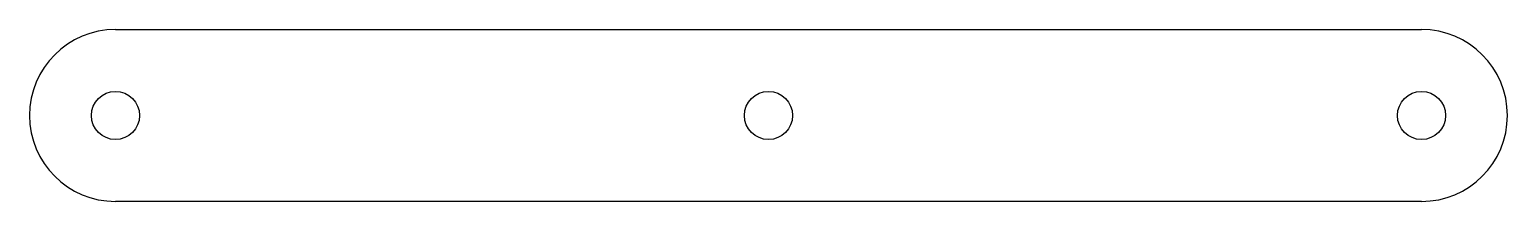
# Model space of a CAD drawing. Header units: millimetres. Extents: x 1796 to 2054, y 1623 to 1653.
import ezdxf

# ---------------------------------------------------------------- set-up
doc = ezdxf.new("R2010")
doc.units = ezdxf.units.MM

msp = doc.modelspace()

# ---------------------------------------------------------------- linework, layer by layer
for p, q in [((1811.21, 1652.66), (2039.21, 1652.66)), ((2039.21, 1622.66), (1811.21, 1622.66))]:
    msp.add_line(p, q)
for centre in [(1811.21, 1637.66), (1925.21, 1637.66), (2039.21, 1637.66)]:
    msp.add_circle(centre, 4.2)
for centre, start, end in [((1811.21, 1637.66), 90, 270), ((2039.21, 1637.66), 270, 90)]:
    msp.add_arc(centre, 15, start, end)

doc.saveas('drawing.dxf')
